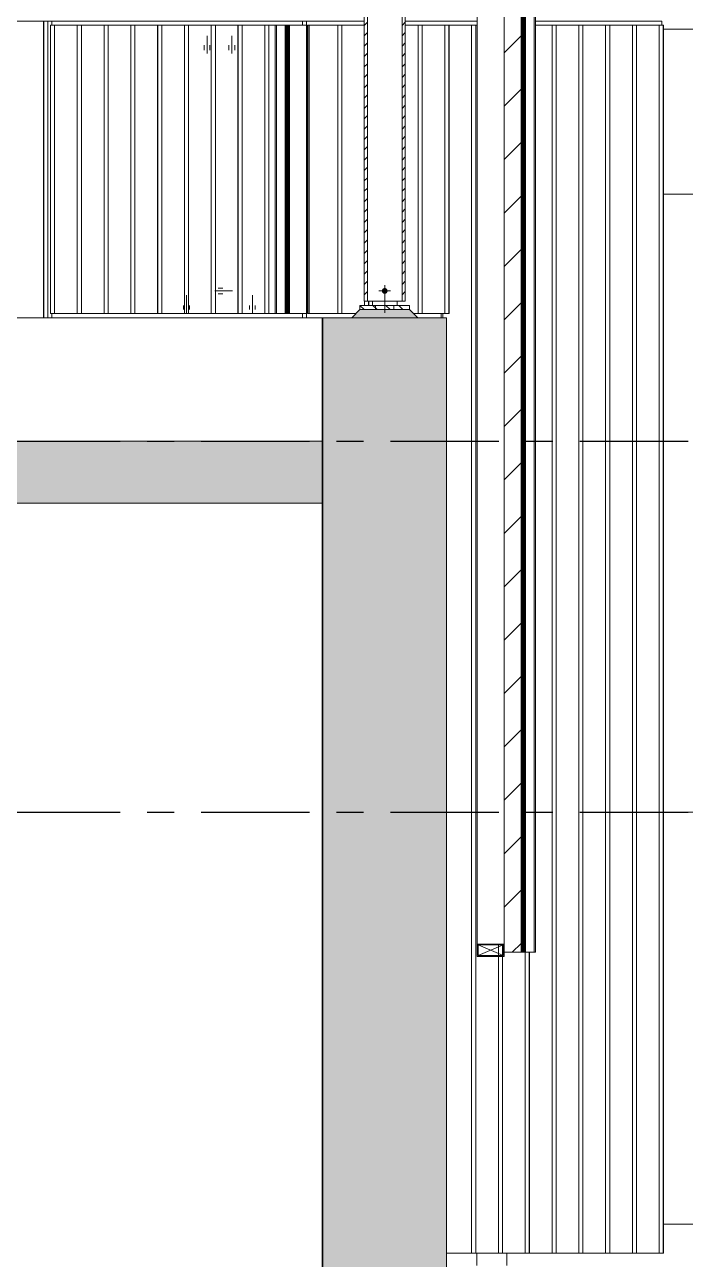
# Model space of a CAD drawing. Header units: millimetres. Extents: x -220592 to 404889, y -217665 to 38245.
# Drawn here: x -40784 to -39181, y -81509 to -78513 of the extents above; entities that cross this region are included whole.
import ezdxf

# ---------------------------------------------------------------- set-up
doc = ezdxf.new("R2010")
doc.units = ezdxf.units.MM
for name, pattern in [('CENTER', [50.8, 31.75, -6.35, 6.35, -6.35]), ('TA_GL_000.70000', [1.925, 0.7, -0.175, 0.175, -0.175, 0.7]), ('XKITLINE00', [0]), ('XKITLINE02', [4, 2, -2])]:
    doc.linetypes.add(name, pattern=pattern)
doc.layers.add('000 - 0_SYM_DWG_GRIDLINE_MAIN_COLOR_251', color=7, linetype='Continuous')
doc.layers.add('000 - GRID', color=7, linetype='CENTER')
doc.layers.add('Bolt', color=7, linetype='Continuous', lineweight=0)
doc.layers.add('Part', color=7, linetype='Continuous', lineweight=0)
doc.styles.add('TA', font='', dxfattribs={"height": 4.5})
doc.styles.get('TA').set_extended_font_data('Cordia New')

# ---------------------------------------------------------------- blocks, each defined once
blk = doc.blocks.new('*U28501')
at = {"layer": '000 - 0_SYM_DWG_GRIDLINE_MAIN_COLOR_251', "color": 7, "linetype": 'ByBlock', "ltscale": 5}
blk.add_line((4, 0), (-210.853, 0), dxfattribs=at)
at = {"color": 7, "style": 'TA', "flags": 1}
blk.add_attdef('LOCATION', (6, -6), '', height=4.5, rotation=270, dxfattribs=at)
blk = doc.blocks.new('*A3630')
at = {"layer": 'Part'}
blk.add_hatch(color=7, dxfattribs=at).paths.add_polyline_path([(829.751, -0.575), (829.751, -68.14), (826.751, -68.14), (826.751, -0.575)], flags=17)
blk = doc.blocks.new('*A3631')
at = {"layer": 'Part'}
blk.add_hatch(color=7, dxfattribs=at).paths.add_polyline_path([(797.401, -5.075), (797.401, -3.575), (826.737, -3.575), (826.737, -5.075)], flags=17)
blk = doc.blocks.new('*A3636')
at = {"layer": 'Part'}
blk.add_hatch(color=7, dxfattribs=at).paths.add_polyline_path([(827.651, -0.375), (828.851, -0.375), (829.051, -0.575), (827.451, -0.575)], flags=17)
blk = doc.blocks.new('*A3748')
at = {"layer": 'Part', "color": 7, "linetype": 'XKITLINE00', "lineweight": 0}
for p, q in [((831.558116, 10.151891), (831.145894, 9.73967)), ((831.558116, 8.856242), (831.145894, 8.44402)), ((831.558116, 7.560592), (831.145894, 7.14837)), ((831.558116, 6.264942), (831.145894, 5.852721)), ((831.558116, 4.969292), (831.145894, 4.557071)), ((831.558116, 3.673643), (831.145894, 3.261421)), ((831.558116, 2.377993), (831.145894, 1.965771)), ((831.558116, 1.082343), (831.145894, 0.670122)), ((831.558116, -0.213306), (831.145894, -0.625528)), ((831.558116, -1.508956), (831.145894, -1.921178)), ((831.558116, -2.804606), (831.145894, -3.216828)), ((831.558116, -4.100256), (831.145894, -4.512477)), ((831.558116, -5.395905), (831.145894, -5.808127)), ((831.558116, -6.691555), (831.145894, -7.103777)), ((831.558116, -7.987205), (831.145894, -8.399426)), ((831.558116, -9.282854), (831.145894, -9.695076)), ((831.558116, -10.578504), (831.145894, -10.990726)), ((831.558116, -11.874154), (831.145894, -12.286376)), ((831.558116, -13.169804), (831.145894, -13.582025)), ((831.558116, -14.465453), (831.145894, -14.877675)), ((831.558116, -15.761103), (831.344538, -15.974681))]:
    blk.add_line(p, q, dxfattribs=at)
blk = doc.blocks.new('*A3749')
at = {"layer": 'Part', "color": 7, "linetype": 'XKITLINE00', "lineweight": 0}
for p, q in [((827.830723, 9.863872), (827.750723, 9.783872)), ((827.830723, 9.612425), (827.750723, 9.532425)), ((828.750723, 9.863872), (828.670723, 9.783872)), ((828.750723, 9.612425), (828.670723, 9.532425)), ((827.830723, 9.360978), (827.750723, 9.280978)), ((828.750723, 9.360978), (828.670723, 9.280978)), ((827.830723, 9.109531), (827.750723, 9.029531)), ((828.750723, 9.109531), (828.670723, 9.029531)), ((827.830723, 8.858084), (827.750723, 8.778084)), ((828.750723, 8.858084), (828.670723, 8.778084)), ((827.830723, 8.606636), (827.750723, 8.526636)), ((828.750723, 8.606636), (828.670723, 8.526636)), ((827.830723, 8.355189), (827.750723, 8.275189)), ((827.830723, 8.103742), (827.750723, 8.023742)), ((828.750723, 8.355189), (828.670723, 8.275189)), ((828.750723, 8.103742), (828.670723, 8.023742)), ((827.830723, 7.852295), (827.750723, 7.772295)), ((828.750723, 7.852295), (828.670723, 7.772295)), ((827.830723, 7.600848), (827.750723, 7.520848)), ((828.750723, 7.600848), (828.670723, 7.520848)), ((827.830723, 7.349401), (827.750723, 7.269401)), ((828.750723, 7.349401), (828.670723, 7.269401)), ((827.830723, 7.097953), (827.750723, 7.017953)), ((828.750723, 7.097953), (828.670723, 7.017953)), ((827.830723, 6.846506), (827.750723, 6.766506)), ((827.830723, 6.595059), (827.750723, 6.515059)), ((828.750723, 6.846506), (828.670723, 6.766506)), ((828.750723, 6.595059), (828.670723, 6.515059)), ((827.830723, 6.343612), (827.750723, 6.263612)), ((828.750723, 6.343612), (828.670723, 6.263612)), ((827.830723, 6.092165), (827.750723, 6.012165)), ((828.750723, 6.092165), (828.670723, 6.012165)), ((827.830723, 5.840717), (827.750723, 5.760717)), ((828.750723, 5.840717), (828.670723, 5.760717)), ((827.830723, 5.58927), (827.750723, 5.50927)), ((828.750723, 5.58927), (828.670723, 5.50927)), ((827.830723, 5.337823), (827.750723, 5.257823)), ((828.750723, 5.337823), (828.670723, 5.257823)), ((827.830723, 5.086376), (827.750723, 5.006376)), ((827.830723, 4.834929), (827.750723, 4.754929)), ((828.750723, 5.086376), (828.670723, 5.006376)), ((828.750723, 4.834929), (828.670723, 4.754929)), ((827.830723, 4.583482), (827.750723, 4.503482)), ((828.750723, 4.583482), (828.670723, 4.503482)), ((827.830723, 4.332034), (827.750723, 4.252034)), ((828.750723, 4.332034), (828.670723, 4.252034)), ((827.830723, 4.080587), (827.750723, 4.000587)), ((828.750723, 4.080587), (828.670723, 4.000587)), ((827.830723, 3.82914), (827.750723, 3.74914)), ((828.750723, 3.82914), (828.670723, 3.74914)), ((827.830723, 3.577693), (827.750723, 3.497693)), ((827.830723, 3.326246), (827.750723, 3.246246)), ((828.750723, 3.577693), (828.670723, 3.497693)), ((828.750723, 3.326246), (828.670723, 3.246246)), ((827.830723, 3.074799), (827.750723, 2.994799)), ((828.750723, 3.074799), (828.670723, 2.994799)), ((827.830723, 2.823351), (827.750723, 2.743351)), ((828.750723, 2.823351), (828.670723, 2.743351)), ((827.830723, 2.571904), (827.750723, 2.491904)), ((828.750723, 2.571904), (828.670723, 2.491904)), ((827.830723, 2.320457), (827.750723, 2.240457)), ((828.750723, 2.320457), (828.670723, 2.240457)), ((827.830723, 2.06901), (827.750723, 1.98901)), ((827.830723, 1.817563), (827.750723, 1.737563)), ((828.750723, 2.06901), (828.670723, 1.98901)), ((828.750723, 1.817563), (828.670723, 1.737563)), ((827.830723, 1.566116), (827.750723, 1.486116)), ((828.750723, 1.566116), (828.670723, 1.486116)), ((827.830723, 1.314668), (827.750723, 1.234668)), ((828.750723, 1.314668), (828.670723, 1.234668)), ((827.830723, 1.063221), (827.750723, 0.983221)), ((828.750723, 1.063221), (828.670723, 0.983221)), ((827.830723, 0.811774), (827.750723, 0.731774)), ((828.750723, 0.811774), (828.670723, 0.731774)), ((827.830723, 0.560327), (827.750723, 0.480327)), ((827.830723, 0.30888), (827.750723, 0.22888)), ((828.750723, 0.560327), (828.670723, 0.480327)), ((828.750723, 0.30888), (828.670723, 0.22888)), ((827.830723, 0.057433), (827.750723, -0.022567)), ((828.750723, 0.057433), (828.670723, -0.022567))]:
    blk.add_line(p, q, dxfattribs=at)
blk = doc.blocks.new('*A3753')
at = {"layer": 'Part', "color": 7, "linetype": 'XKITLINE00', "lineweight": 0}
for p, q in [((830.516205, -15.794794), (830.496091, -15.774681)), ((830.796091, -16.074681), (830.776091, -16.054681))]:
    blk.add_line(p, q, dxfattribs=at)
blk = doc.blocks.new('*A3754')
at = {"layer": 'Part', "color": 7, "linetype": 'XKITLINE00', "lineweight": 0}
for p, q in [((827.750723, -0.374681), (827.650723, -0.274681)), ((828.065032, -0.374681), (827.965032, -0.274681)), ((828.379341, -0.374681), (828.279341, -0.274681)), ((828.69365, -0.374681), (828.59365, -0.274681))]:
    blk.add_line(p, q, dxfattribs=at)
blk = doc.blocks.new('*A6536')
at = {"layer": 'Part', "color": 7, "linetype": 'XKITLINE00', "lineweight": 0}
for p, q in [((820.075755, -0.574681), (820.175732, -0.574681)), ((826.255518, -0.574681), (826.355484, -0.574681)), ((826.736689, -3.574681), (826.736689, -0.574681)), ((826.750803, -68.140417), (826.750803, -0.574681)), ((826.750803, -0.574681), (829.750803, -0.574681)), ((829.750803, -68.140417), (829.750803, -0.574681)), ((826.736689, -54.574681), (826.736689, -5.074681))]:
    blk.add_line(p, q, dxfattribs=at)
blk = doc.blocks.new('*A6539')
at = {"layer": 'Part', "color": 7, "linetype": 'XKITLINE00', "lineweight": 0}
for p, q in [((826.736689, -3.574681), (797.400802, -3.574681)), ((797.400802, -3.574681), (797.400802, -5.074681)), ((826.736689, -5.074681), (826.736689, -3.574681)), ((797.400802, -5.074681), (826.736689, -5.074681))]:
    blk.add_line(p, q, dxfattribs=at)
blk = doc.blocks.new('*A6544')
at = {"layer": 'Part', "color": 7, "linetype": 'XKITLINE00', "lineweight": 0}
for p, q in [((804.075618, 6.625319), (804.075755, 6.625319)), ((819.075618, 6.625319), (819.075755, 6.625319)), ((826.255518, 6.625319), (826.355484, 6.625319)), ((804.075513, 5.975319), (804.075755, 5.975319)), ((819.075513, 5.975319), (819.075755, 5.975319))]:
    blk.add_line(p, q, dxfattribs=at)
blk = doc.blocks.new('*A6546')
at = {"layer": 'Part', "color": 7, "linetype": 'XKITLINE00', "lineweight": 0}
for p, q in [((824.690406, 6.525319), (825.342874, 6.525319)), ((824.690406, 6.525319), (824.690406, -0.474681)), ((824.692874, -0.474681), (824.692874, 6.525319)), ((824.792026, -0.474681), (824.792026, 6.525319)), ((824.690406, -0.474681), (825.340406, -0.474681))]:
    blk.add_line(p, q, dxfattribs=at)
blk = doc.blocks.new('*A6547')
at = {"layer": 'Part', "color": 7, "linetype": 'XKITLINE00', "lineweight": 0}
for p, q in [((820.175732, -0.574681), (820.175732, -0.474681)), ((826.255518, -0.574681), (820.175732, -0.574681)), ((826.255518, -0.474681), (826.255518, -0.574681))]:
    blk.add_line(p, q, dxfattribs=at)
blk = doc.blocks.new('*A6548')
at = {"layer": 'Part', "color": 7, "linetype": 'XKITLINE00', "lineweight": 0}
for p, q in [((826.255518, 6.625319), (820.175732, 6.625319)), ((820.175732, 6.625319), (820.175732, 6.525319)), ((826.255518, 6.525319), (826.255518, 6.625319))]:
    blk.add_line(p, q, dxfattribs=at)
blk = doc.blocks.new('*A6550')
at = {"layer": 'Part', "color": 7, "linetype": 'XKITLINE00', "lineweight": 0}
for p, q in [((831.564975, 11.035319), (831.569462, 11.035319)), ((831.568111, 11.035319), (831.564975, 11.035319)), ((831.567239, 11.035319), (831.566865, 11.035319)), ((831.566865, 11.035319), (831.568351, 11.035319)), ((831.569462, 11.035319), (831.567239, 11.035319)), ((831.568351, 11.035319), (831.568111, 11.035319)), ((831.910816, 11.035319), (831.910262, 11.035319)), ((831.910262, 11.035319), (831.910816, 11.035319)), ((831.910816, -15.974681), (831.910816, 11.035319)), ((831.910816, -15.974681), (831.910262, -15.974681)), ((831.910262, -15.974681), (831.910816, -15.974681))]:
    blk.add_line(p, q, dxfattribs=at)
blk = doc.blocks.new('*A6551')
at = {"layer": 'Part', "color": 7, "linetype": 'XKITLINE00', "lineweight": 0}
for p, q in [((831.558116, 11.035319), (831.905582, 11.035319)), ((831.5599, 11.035319), (831.5599, -15.974681)), ((831.564975, 11.035319), (831.569462, 11.035319)), ((831.564975, -15.974681), (831.564975, 11.035319)), ((831.566865, -15.974681), (831.566865, 11.035319)), ((831.567239, -15.974681), (831.567239, 11.035319)), ((831.569462, -15.974681), (831.569462, 11.035319)), ((831.57346, -15.974681), (831.57346, 11.035319)), ((831.5791, -15.974681), (831.5791, 11.035319)), ((831.586196, -15.974681), (831.586196, 11.035319)), ((831.594513, -15.974681), (831.594513, 11.035319)), ((831.603775, -15.974681), (831.603775, 11.035319)), ((831.613677, -15.974681), (831.613677, 11.035319)), ((831.623889, -15.974681), (831.623889, 11.035319)), ((831.630689, -15.974681), (831.630689, 11.035319)), ((831.636417, -15.974681), (831.636417, 11.035319)), ((831.641918, -15.974681), (831.641918, 11.035319)), ((831.646988, -15.974681), (831.646988, 11.035319)), ((831.651441, -15.974681), (831.651441, 11.035319)), ((831.655112, -15.974681), (831.655112, 11.035319)), ((831.657866, -15.974681), (831.657866, 11.035319)), ((831.659601, -15.974681), (831.659601, 11.035319)), ((831.660098, -15.974681), (831.660098, 11.035319)), ((831.664765, -15.974681), (831.664765, 11.035319)), ((831.876933, -15.974681), (831.876933, 11.035319)), ((831.905582, -15.974681), (831.905582, 11.035319)), ((831.905582, 11.035319), (831.910262, 11.035319)), ((831.910816, 11.035319), (831.910262, 11.035319)), ((831.910262, 11.035319), (831.910262, -15.974681)), ((831.910262, 11.035319), (831.910816, 11.035319)), ((831.910816, -15.974681), (831.910816, 11.035319)), ((831.905582, -15.974681), (831.558116, -15.974681)), ((831.910262, -15.974681), (831.905582, -15.974681)), ((831.910816, -15.974681), (831.910262, -15.974681)), ((831.910262, -15.974681), (831.910816, -15.974681))]:
    blk.add_line(p, q, dxfattribs=at)
blk = doc.blocks.new('*A6552')
at = {"layer": 'Part', "color": 7, "linetype": 'XKITLINE00', "lineweight": 0}
for p, q in [((831.145901, 11.035319), (831.145894, 11.035319)), ((831.145894, 11.035319), (831.558116, 11.035319)), ((831.145894, -15.974681), (831.145894, 11.035319)), ((831.558116, 11.035319), (831.558116, -15.974681)), ((831.558116, -15.974681), (831.145894, -15.974681))]:
    blk.add_line(p, q, dxfattribs=at)
blk = doc.blocks.new('*A6553')
at = {"layer": 'Part', "color": 7, "linetype": 'XKITLINE00', "lineweight": 0}
blk.add_line((830.496091, -15.774681), (830.496091, 10.835319), dxfattribs=at)
blk = doc.blocks.new('*A6554')
at = {"layer": 'Part', "color": 7, "linetype": 'XKITLINE00', "lineweight": 0}
for p, q in [((827.750723, 10.035319), (828.670723, 10.035319)), ((827.750723, -0.174681), (827.750723, 10.035319)), ((827.830723, -0.174681), (827.830723, 10.035319)), ((828.670723, 10.035319), (828.750723, 10.035319)), ((828.670723, -0.174681), (828.670723, 10.035319)), ((828.750723, -0.174681), (828.750723, 10.035319)), ((827.750723, -0.174681), (828.670723, -0.174681)), ((828.670723, -0.174681), (828.750723, -0.174681))]:
    blk.add_line(p, q, dxfattribs=at)
blk = doc.blocks.new('*A6723')
at = {"layer": 'Part', "color": 7, "linetype": 'XKITLINE00', "lineweight": 0}
for p, q in [((824.040406, 6.525319), (824.692874, 6.525319)), ((824.040406, 6.525319), (824.040406, -0.474681)), ((824.042874, -0.474681), (824.042874, 6.525319)), ((824.142026, -0.474681), (824.142026, 6.525319)), ((824.040406, -0.474681), (824.690406, -0.474681))]:
    blk.add_line(p, q, dxfattribs=at)
blk = doc.blocks.new('*A6724')
at = {"layer": 'Part', "color": 7, "linetype": 'XKITLINE00', "lineweight": 0}
for p, q in [((823.390406, 6.525319), (824.042874, 6.525319)), ((823.390406, 6.525319), (823.390406, -0.474681)), ((823.392874, -0.474681), (823.392874, 6.525319)), ((823.492026, -0.474681), (823.492026, 6.525319)), ((823.390406, -0.474681), (824.040406, -0.474681))]:
    blk.add_line(p, q, dxfattribs=at)
blk = doc.blocks.new('*A6725')
at = {"layer": 'Part', "color": 7, "linetype": 'XKITLINE00', "lineweight": 0}
for p, q in [((822.740406, 6.525319), (823.392874, 6.525319)), ((822.740406, 6.525319), (822.740406, -0.474681)), ((822.742874, -0.474681), (822.742874, 6.525319)), ((822.842026, -0.474681), (822.842026, 6.525319)), ((822.740406, -0.474681), (823.390406, -0.474681))]:
    blk.add_line(p, q, dxfattribs=at)
blk = doc.blocks.new('*A6726')
at = {"layer": 'Part', "color": 7, "linetype": 'XKITLINE00', "lineweight": 0}
for p, q in [((822.090406, 6.525319), (822.742874, 6.525319)), ((822.090406, 6.525319), (822.090406, -0.474681)), ((822.092874, -0.474681), (822.092874, 6.525319)), ((822.192026, -0.474681), (822.192026, 6.525319)), ((822.090406, -0.474681), (822.740406, -0.474681))]:
    blk.add_line(p, q, dxfattribs=at)
blk = doc.blocks.new('*A6727')
at = {"layer": 'Part', "color": 7, "linetype": 'XKITLINE00', "lineweight": 0}
for p, q in [((821.440406, 6.525319), (822.092874, 6.525319)), ((821.440406, 6.525319), (821.440406, -0.474681)), ((821.442874, -0.474681), (821.442874, 6.525319)), ((821.542026, -0.474681), (821.542026, 6.525319)), ((821.440406, -0.474681), (822.090406, -0.474681))]:
    blk.add_line(p, q, dxfattribs=at)
blk = doc.blocks.new('*A6728')
at = {"layer": 'Part', "color": 7, "linetype": 'XKITLINE00', "lineweight": 0}
for p, q in [((820.790406, 6.525319), (821.442874, 6.525319)), ((820.790406, 6.525319), (820.790406, -0.474681)), ((820.792874, -0.474681), (820.792874, 6.525319)), ((820.892026, -0.474681), (820.892026, 6.525319)), ((820.790406, -0.474681), (821.440406, -0.474681))]:
    blk.add_line(p, q, dxfattribs=at)
blk = doc.blocks.new('*A6729')
at = {"layer": 'Part', "color": 7, "linetype": 'XKITLINE00', "lineweight": 0}
for p, q in [((820.140406, 6.525319), (820.792874, 6.525319)), ((820.140406, 6.525319), (820.140406, -0.474681)), ((820.142874, -0.474681), (820.142874, 6.525319)), ((820.242026, -0.474681), (820.242026, 6.525319)), ((820.140406, -0.474681), (820.790406, -0.474681))]:
    blk.add_line(p, q, dxfattribs=at)
blk = doc.blocks.new('*A6730')
at = {"layer": 'Part', "color": 7, "linetype": 'XKITLINE00', "lineweight": 0}
for p, q in [((818.975618, 6.625319), (819.174993, 6.625319)), ((819.075513, -0.574681), (819.075513, 6.625319)), ((819.075618, 6.625319), (819.075755, 6.625319)), ((819.075755, 6.625319), (819.075755, -0.574681)), ((819.165755, -0.574681), (819.165755, 6.625319)), ((819.171311, -0.574681), (819.171311, 6.625319)), ((819.174993, -0.574681), (819.174993, 6.625319)), ((819.17574, 6.625319), (819.175098, 6.625319)), ((819.175098, 6.625319), (819.17574, 6.625319)), ((819.175098, 6.625319), (820.075755, 6.625319)), ((819.17574, -0.574681), (819.17574, 6.625319)), ((819.975754, -0.574681), (819.975754, 6.625319)), ((819.97744, -0.574681), (819.97744, 6.625319)), ((819.981929, -0.574681), (819.981929, 6.625319)), ((820.075755, 6.625319), (820.075755, -0.574681)), ((820.07586, 6.625319), (820.175732, 6.625319)), ((819.075755, -0.574681), (819.075557, -0.574681)), ((819.075755, -0.574681), (820.075755, -0.574681))]:
    blk.add_line(p, q, dxfattribs=at)
blk = doc.blocks.new('*A6731')
at = {"layer": 'Bolt', "color": 7, "linetype": 'XKITLINE02', "lineweight": 0}
for p, q in [((824.131488, 0.075319), (824.560688, 0.075319)), ((824.210688, 0.145319), (824.270688, 0.145319)), ((824.210688, 0.005319), (824.270688, 0.005319)), ((824.270688, 0.145319), (824.320688, 0.145319)), ((824.270688, 0.005319), (824.320688, 0.005319))]:
    blk.add_line(p, q, dxfattribs=at)
blk = doc.blocks.new('*A6732')
at = {"layer": 'Bolt', "color": 7, "linetype": 'XKITLINE02', "lineweight": 0}
for p, q in [((823.370688, -0.374681), (823.370688, -0.274681)), ((823.440688, -0.453881), (823.440688, -0.024681)), ((823.510688, -0.374681), (823.510688, -0.274681)), ((824.970688, -0.374681), (824.970688, -0.274681)), ((825.040688, -0.453881), (825.040688, -0.024681)), ((825.110688, -0.374681), (825.110688, -0.274681))]:
    blk.add_line(p, q, dxfattribs=at)
blk = doc.blocks.new('*A6733')
at = {"layer": 'Bolt', "color": 7, "linetype": 'XKITLINE02', "lineweight": 0}
for p, q in [((823.870688, 5.975319), (823.870688, 6.035319)), ((823.940688, 5.836119), (823.940688, 6.265319)), ((824.010688, 5.975319), (824.010688, 6.035319)), ((824.470688, 5.975319), (824.470688, 6.035319)), ((824.540688, 5.836119), (824.540688, 6.265319)), ((824.610688, 5.975319), (824.610688, 6.035319)), ((823.870688, 5.915319), (823.870688, 5.975319)), ((824.010688, 5.915319), (824.010688, 5.975319)), ((824.470688, 5.915319), (824.470688, 5.975319)), ((824.610688, 5.915319), (824.610688, 5.975319))]:
    blk.add_line(p, q, dxfattribs=at)
blk = doc.blocks.new('*A6834')
at = {"layer": 'Part', "color": 7, "linetype": 'XKITLINE00', "lineweight": 0}
for p, q in [((835.011969, 6.425319), (878.250788, 6.425319)), ((878.250788, 6.425319), (878.250788, 2.425319)), ((878.250788, 2.425319), (835.011969, 2.425319))]:
    blk.add_line(p, q, dxfattribs=at)
blk = doc.blocks.new('*A6835')
at = {"layer": 'Part', "color": 7, "linetype": 'XKITLINE00', "lineweight": 0}
for p, q in [((835.011969, -12.574681), (882.250788, -12.574681)), ((882.250788, -22.574681), (835.011969, -22.574681))]:
    blk.add_line(p, q, dxfattribs=at)
blk = doc.blocks.new('*A6837')
at = {"layer": 'Part', "color": 7, "linetype": 'XKITLINE00', "lineweight": 0}
for p, q in [((830.487513, -23.574681), (830.487513, -23.274681)), ((831.217513, -23.574681), (831.217513, -23.274681))]:
    blk.add_line(p, q, dxfattribs=at)
blk = doc.blocks.new('*A6838')
at = {"layer": 'Part', "color": 7, "linetype": 'XKITLINE00', "lineweight": 0}
for p, q in [((825.590759, 6.525319), (825.591313, 6.525319)), ((825.590759, 6.525319), (825.591313, 6.525319)), ((825.590759, 6.525319), (825.590759, -0.474681)), ((825.932113, 6.525319), (825.9366, 6.525319)), ((825.932113, 6.525319), (825.934336, 6.525319)), ((825.934711, 6.525319), (825.933225, 6.525319)), ((825.933225, 6.525319), (825.933464, 6.525319)), ((825.933464, 6.525319), (825.9366, 6.525319)), ((825.934336, 6.525319), (825.934711, 6.525319)), ((825.590759, -0.474681), (825.591313, -0.474681)), ((825.591313, -0.474681), (825.590759, -0.474681))]:
    blk.add_line(p, q, dxfattribs=at)
blk = doc.blocks.new('*A6839')
at = {"layer": 'Part', "color": 7, "linetype": 'XKITLINE00', "lineweight": 0}
for p, q in [((834.359501, 6.525319), (835.011969, 6.525319)), ((834.91035, -23.274681), (834.91035, 6.525319)), ((835.009501, -23.274681), (835.009501, 6.525319)), ((835.011969, 6.525319), (835.011969, -23.274681)), ((834.361969, -23.274681), (835.011969, -23.274681))]:
    blk.add_line(p, q, dxfattribs=at)
blk = doc.blocks.new('*A6840')
at = {"layer": 'Part', "color": 7, "linetype": 'XKITLINE00', "lineweight": 0}
for p, q in [((833.709501, 6.525319), (834.361969, 6.525319)), ((834.26035, -23.274681), (834.26035, 6.525319)), ((834.359501, -23.274681), (834.359501, 6.525319)), ((834.361969, 6.525319), (834.361969, -23.274681)), ((833.711969, -23.274681), (834.361969, -23.274681))]:
    blk.add_line(p, q, dxfattribs=at)
blk = doc.blocks.new('*A6841')
at = {"layer": 'Part', "color": 7, "linetype": 'XKITLINE00', "lineweight": 0}
for p, q in [((833.059501, 6.525319), (833.711969, 6.525319)), ((833.61035, -23.274681), (833.61035, 6.525319)), ((833.709501, -23.274681), (833.709501, 6.525319)), ((833.711969, 6.525319), (833.711969, -23.274681)), ((833.061969, -23.274681), (833.711969, -23.274681))]:
    blk.add_line(p, q, dxfattribs=at)
blk = doc.blocks.new('*A6842')
at = {"layer": 'Part', "color": 7, "linetype": 'XKITLINE00', "lineweight": 0}
for p, q in [((832.409501, 6.525319), (833.061969, 6.525319)), ((832.96035, -23.274681), (832.96035, 6.525319)), ((833.059501, -23.274681), (833.059501, 6.525319)), ((833.061969, 6.525319), (833.061969, -23.274681)), ((832.411969, -23.274681), (833.061969, -23.274681))]:
    blk.add_line(p, q, dxfattribs=at)
blk = doc.blocks.new('*A6843')
at = {"layer": 'Part', "color": 7, "linetype": 'XKITLINE00', "lineweight": 0}
for p, q in [((831.910262, 6.525319), (832.411969, 6.525319)), ((832.31035, -23.274681), (832.31035, 6.525319)), ((832.409501, -23.274681), (832.409501, 6.525319)), ((832.411969, 6.525319), (832.411969, -23.274681)), ((831.761969, -23.274681), (832.411969, -23.274681))]:
    blk.add_line(p, q, dxfattribs=at)
blk = doc.blocks.new('*A6844')
at = {"layer": 'Part', "color": 7, "linetype": 'XKITLINE00', "lineweight": 0}
for p, q in [((831.66035, -23.274681), (831.66035, -15.974681)), ((831.759501, -23.274681), (831.759501, -15.974681)), ((831.761969, -15.974681), (831.761969, -23.274681)), ((831.111969, -23.274681), (831.761969, -23.274681))]:
    blk.add_line(p, q, dxfattribs=at)
blk = doc.blocks.new('*A6845')
at = {"layer": 'Part', "color": 7, "linetype": 'XKITLINE00', "lineweight": 0}
for p, q in [((830.459501, 6.525319), (830.496091, 6.525319)), ((831.01035, -16.054681), (831.01035, -15.794681)), ((831.109501, -16.054681), (831.109501, -15.794681)), ((831.111969, -15.794681), (831.111969, -16.054681)), ((831.01035, -23.274681), (831.01035, -16.074681)), ((831.109501, -23.274681), (831.109501, -16.074681)), ((831.111969, -23.274681), (831.111969, -16.074681)), ((830.461969, -23.274681), (831.111969, -23.274681))]:
    blk.add_line(p, q, dxfattribs=at)
blk = doc.blocks.new('*A6846')
at = {"layer": 'Part', "color": 7, "linetype": 'XKITLINE00', "lineweight": 0}
for p, q in [((829.811969, 6.525319), (830.461969, 6.525319)), ((830.36035, -23.274681), (830.36035, 6.525319)), ((830.459501, -23.274681), (830.459501, 6.525319)), ((830.461969, -23.274681), (830.461969, 6.525319)), ((829.624147, -0.574681), (829.624147, -0.474681)), ((829.657635, -0.574681), (829.657635, -0.474681)), ((829.664104, -0.574681), (829.664104, -0.474681)), ((829.750803, -23.274681), (830.461969, -23.274681))]:
    blk.add_line(p, q, dxfattribs=at)
blk = doc.blocks.new('*A6847')
at = {"layer": 'Part', "color": 7, "linetype": 'XKITLINE00', "lineweight": 0}
for p, q in [((830.496091, -16.074681), (830.496091, -15.774681)), ((831.146091, -15.774681), (830.496091, -15.774681)), ((830.516091, -16.054681), (831.126091, -15.794681)), ((830.516091, -15.794681), (831.126091, -16.054681)), ((830.516091, -16.054681), (830.516091, -15.794681)), ((830.516091, -15.794681), (831.126091, -15.794681)), ((831.126091, -15.794681), (831.126091, -16.054681)), ((831.146091, -16.074681), (831.146091, -15.774681)), ((830.496091, -16.074681), (831.146091, -16.074681)), ((831.126091, -16.054681), (830.516091, -16.054681))]:
    blk.add_line(p, q, dxfattribs=at)
blk = doc.blocks.new('*A6848')
at = {"layer": 'Part', "color": 7, "linetype": 'XKITLINE00', "lineweight": 0}
for p, q in [((826.355658, -0.274681), (826.355658, -0.574681)), ((826.355658, -0.274681), (826.374147, -0.274681)), ((826.355658, -0.574681), (826.750803, -0.574681))]:
    blk.add_line(p, q, dxfattribs=at)
blk = doc.blocks.new('*A6849')
at = {"layer": 'Part', "color": 7, "linetype": 'XKITLINE00', "lineweight": 0}
for p, q in [((826.374147, 6.525319), (826.407635, 6.525319)), ((826.374147, -0.474681), (826.374147, 6.525319)), ((826.407635, 6.525319), (826.414104, 6.525319)), ((826.407635, 6.525319), (826.407635, -0.474681)), ((826.414104, 6.525319), (827.211969, 6.525319)), ((826.414104, 6.525319), (826.414104, -0.474681)), ((827.11035, -0.474681), (827.11035, 6.525319)), ((827.209501, -0.474681), (827.209501, 6.525319)), ((827.211969, -0.474681), (827.211969, 6.525319)), ((826.407635, -0.474681), (826.374147, -0.474681)), ((826.414104, -0.474681), (826.407635, -0.474681)), ((826.414104, -0.474681), (827.211969, -0.474681))]:
    blk.add_line(p, q, dxfattribs=at)
blk = doc.blocks.new('*A6850')
at = {"layer": 'Part', "color": 7, "linetype": 'XKITLINE00', "lineweight": 0}
for p, q in [((827.209501, 6.525319), (827.750723, 6.525319)), ((827.76035, -0.274681), (827.76035, -0.174681)), ((827.859501, -0.274681), (827.859501, -0.174681)), ((827.861969, -0.274681), (827.861969, -0.174681)), ((827.211969, -0.474681), (827.550723, -0.474681))]:
    blk.add_line(p, q, dxfattribs=at)
blk = doc.blocks.new('*A6851')
at = {"layer": 'Part', "color": 7, "linetype": 'XKITLINE00', "lineweight": 0}
for p, q in [((828.750723, 6.525319), (829.161969, 6.525319)), ((829.06035, -0.474681), (829.06035, 6.525319)), ((829.159501, -0.474681), (829.159501, 6.525319)), ((829.161969, 6.525319), (829.161969, -0.474681)), ((828.950723, -0.474681), (829.161969, -0.474681))]:
    blk.add_line(p, q, dxfattribs=at)
blk = doc.blocks.new('*A6852')
at = {"layer": 'Part', "color": 7, "linetype": 'XKITLINE00', "lineweight": 0}
for p, q in [((829.159501, 6.525319), (829.811969, 6.525319)), ((829.71035, -0.474681), (829.71035, 6.525319)), ((829.809501, -0.474681), (829.809501, 6.525319)), ((829.811969, 6.525319), (829.811969, -0.474681)), ((829.161969, -0.474681), (829.811969, -0.474681))]:
    blk.add_line(p, q, dxfattribs=at)
blk = doc.blocks.new('*A6853')
at = {"layer": 'Part', "color": 7, "linetype": 'XKITLINE00', "lineweight": 0}
for p, q in [((828.850723, -0.274681), (827.650723, -0.274681)), ((827.650723, -0.274681), (827.650723, -0.374681)), ((828.850723, -0.374681), (828.850723, -0.274681)), ((827.650723, -0.374681), (828.850723, -0.374681))]:
    blk.add_line(p, q, dxfattribs=at)
blk = doc.blocks.new('*A6854')
at = {"layer": 'Part', "color": 7, "linetype": 'XKITLINE00', "lineweight": 0}
for p, q in [((827.650723, -0.374681), (827.450723, -0.574681)), ((827.450723, -0.574681), (829.050723, -0.574681)), ((827.650723, -0.374681), (828.850723, -0.374681)), ((828.850723, -0.374681), (829.050723, -0.574681))]:
    blk.add_line(p, q, dxfattribs=at)
blk = doc.blocks.new('*A6855')
at = {"layer": 'Part', "color": 7, "linetype": 'XKITLINE00', "lineweight": 0}
for p, q in [((827.950723, -0.274681), (827.950723, -0.174681)), ((828.550723, -0.274681), (828.550723, -0.174681))]:
    blk.add_line(p, q, dxfattribs=at)
blk = doc.blocks.new('*A6856')
at = {"layer": 'Bolt'}
blk.add_hatch(color=7, dxfattribs=at).paths.add_polyline_path([(828.181, 0.082), (828.182, 0.089), (828.184, 0.096), (828.186, 0.102), (828.189, 0.108), (828.193, 0.114), (828.197, 0.12), (828.201, 0.125), (828.206, 0.129), (828.212, 0.134), (828.218, 0.137), (828.224, 0.14), (828.23, 0.142), (828.237, 0.144), (828.244, 0.145), (828.251, 0.145), (828.258, 0.145), (828.264, 0.144), (828.271, 0.142), (828.278, 0.14), (828.284, 0.137), (828.29, 0.134), (828.295, 0.129), (828.3, 0.125), (828.305, 0.12), (828.309, 0.114), (828.312, 0.108), (828.315, 0.102), (828.318, 0.096), (828.319, 0.089), (828.32, 0.082), (828.321, 0.075), (828.32, 0.068), (828.319, 0.062), (828.318, 0.055), (828.315, 0.049), (828.312, 0.042), (828.309, 0.036), (828.305, 0.031), (828.3, 0.026), (828.295, 0.021), (828.29, 0.017), (828.284, 0.014), (828.278, 0.011), (828.271, 0.008), (828.264, 0.007), (828.258, 0.006), (828.251, 0.005), (828.244, 0.006), (828.237, 0.007), (828.23, 0.008), (828.224, 0.011), (828.218, 0.014), (828.212, 0.017), (828.206, 0.021), (828.201, 0.026), (828.197, 0.031), (828.193, 0.036), (828.189, 0.042), (828.186, 0.049), (828.184, 0.055), (828.182, 0.062), (828.181, 0.068), (828.181, 0.075)], flags=17)
at = {"layer": 'Bolt', "color": 7, "linetype": 'XKITLINE00', "lineweight": 0}
for p, q in [((828.391, 0.075), (828.111, 0.075)), ((828.251, -0.065), (828.251, 0.215))]:
    blk.add_line(p, q, dxfattribs=at)
blk = doc.blocks.new('*A6857')
at = {"layer": 'Bolt', "color": 7, "linetype": 'XKITLINE02', "lineweight": 0}
for p, q in [((828.030723, -0.374681), (828.030723, -0.274681)), ((828.250723, -0.453881), (828.250723, -0.024681)), ((828.470723, -0.374681), (828.470723, -0.274681))]:
    blk.add_line(p, q, dxfattribs=at)
blk = doc.blocks.new('*A6858')
at = {"layer": 'Part', "color": 7, "linetype": 'XKITLINE00', "lineweight": 0}
for p, q in [((826.355658, 6.625319), (826.355658, 6.325319)), ((826.355658, 6.625319), (827.750723, 6.625319)), ((828.750723, 6.625319), (830.496091, 6.625319)), ((831.910262, 6.625319), (834.976644, 6.625319)), ((834.976644, 6.625319), (834.976644, 6.525319)), ((826.355658, 6.325319), (826.374147, 6.325319))]:
    blk.add_line(p, q, dxfattribs=at)
blk = doc.blocks.new('*A6887')
at = {"layer": 'Part', "color": 7, "linetype": 'XKITLINE00', "lineweight": 0}
for p, q in [((826.736689, -12.574681), (826.750803, -12.574681)), ((826.736689, -15.074681), (826.750803, -15.074681))]:
    blk.add_line(p, q, dxfattribs=at)
blk = doc.blocks.new('*A6888')
at = {"layer": 'Part', "color": 7, "linetype": 'XKITLINE00', "lineweight": 0}
for p, q in [((825.590759, 6.525319), (825.591313, 6.525319)), ((825.590759, 6.525319), (825.591313, 6.525319)), ((825.590759, 6.525319), (825.590759, -0.474681)), ((825.932113, 6.525319), (825.9366, 6.525319)), ((825.932113, 6.525319), (825.934336, 6.525319)), ((825.934711, 6.525319), (825.933225, 6.525319)), ((825.933225, 6.525319), (825.933464, 6.525319)), ((825.933464, 6.525319), (825.9366, 6.525319)), ((825.934336, 6.525319), (825.934711, 6.525319)), ((825.590759, -0.474681), (825.591313, -0.474681)), ((825.591313, -0.474681), (825.590759, -0.474681))]:
    blk.add_line(p, q, dxfattribs=at)
blk = doc.blocks.new('*A6889')
at = {"layer": 'Part', "color": 7, "linetype": 'XKITLINE00', "lineweight": 0}
for p, q in [((825.590759, 6.525319), (825.591313, 6.525319)), ((825.590759, 6.525319), (825.591313, 6.525319)), ((825.590759, 6.525319), (825.590759, -0.474681)), ((825.932113, 6.525319), (825.9366, 6.525319)), ((825.932113, 6.525319), (825.934336, 6.525319)), ((825.934711, 6.525319), (825.933225, 6.525319)), ((825.933225, 6.525319), (825.933464, 6.525319)), ((825.933464, 6.525319), (825.9366, 6.525319)), ((825.934336, 6.525319), (825.934711, 6.525319)), ((825.590759, -0.474681), (825.591313, -0.474681)), ((825.591313, -0.474681), (825.590759, -0.474681))]:
    blk.add_line(p, q, dxfattribs=at)
blk = doc.blocks.new('*A6890')
at = {"layer": 'Part', "color": 7, "linetype": 'XKITLINE00', "lineweight": 0}
for p, q in [((825.590759, 6.525319), (825.591313, 6.525319)), ((825.590759, 6.525319), (825.591313, 6.525319)), ((825.590759, 6.525319), (825.590759, -0.474681)), ((825.932113, 6.525319), (825.9366, 6.525319)), ((825.932113, 6.525319), (825.934336, 6.525319)), ((825.934711, 6.525319), (825.933225, 6.525319)), ((825.933225, 6.525319), (825.933464, 6.525319)), ((825.933464, 6.525319), (825.9366, 6.525319)), ((825.934336, 6.525319), (825.934711, 6.525319)), ((825.590759, -0.474681), (825.591313, -0.474681)), ((825.591313, -0.474681), (825.590759, -0.474681))]:
    blk.add_line(p, q, dxfattribs=at)
blk = doc.blocks.new('*A6891')
at = {"layer": 'Part', "color": 7, "linetype": 'XKITLINE00', "lineweight": 0}
for p, q in [((825.590759, 6.525319), (825.591313, 6.525319)), ((825.590759, 6.525319), (825.591313, 6.525319)), ((825.590759, 6.525319), (825.590759, -0.474681)), ((825.932113, 6.525319), (825.9366, 6.525319)), ((825.932113, 6.525319), (825.934336, 6.525319)), ((825.934711, 6.525319), (825.933225, 6.525319)), ((825.933225, 6.525319), (825.933464, 6.525319)), ((825.933464, 6.525319), (825.9366, 6.525319)), ((825.934336, 6.525319), (825.934711, 6.525319)), ((825.590759, -0.474681), (825.591313, -0.474681)), ((825.591313, -0.474681), (825.590759, -0.474681))]:
    blk.add_line(p, q, dxfattribs=at)
blk = doc.blocks.new('*A6892')
at = {"layer": 'Part', "color": 7, "linetype": 'XKITLINE00', "lineweight": 0}
for p, q in [((825.590759, 6.525319), (825.591313, 6.525319)), ((825.590759, 6.525319), (825.591313, 6.525319)), ((825.590759, 6.525319), (825.590759, -0.474681)), ((825.932113, 6.525319), (825.9366, 6.525319)), ((825.932113, 6.525319), (825.934336, 6.525319)), ((825.934711, 6.525319), (825.933225, 6.525319)), ((825.933225, 6.525319), (825.933464, 6.525319)), ((825.933464, 6.525319), (825.9366, 6.525319)), ((825.934336, 6.525319), (825.934711, 6.525319)), ((825.590759, -0.474681), (825.591313, -0.474681)), ((825.591313, -0.474681), (825.590759, -0.474681))]:
    blk.add_line(p, q, dxfattribs=at)
blk = doc.blocks.new('*A6893')
at = {"layer": 'Part', "color": 7, "linetype": 'XKITLINE00', "lineweight": 0}
for p, q in [((825.590759, 6.525319), (825.591313, 6.525319)), ((825.590759, 6.525319), (825.591313, 6.525319)), ((825.590759, 6.525319), (825.590759, -0.474681)), ((825.932113, 6.525319), (825.9366, 6.525319)), ((825.932113, 6.525319), (825.934336, 6.525319)), ((825.934711, 6.525319), (825.933225, 6.525319)), ((825.933225, 6.525319), (825.933464, 6.525319)), ((825.933464, 6.525319), (825.9366, 6.525319)), ((825.934336, 6.525319), (825.934711, 6.525319)), ((825.590759, -0.474681), (825.591313, -0.474681)), ((825.591313, -0.474681), (825.590759, -0.474681))]:
    blk.add_line(p, q, dxfattribs=at)
blk = doc.blocks.new('*A6894')
at = {"layer": 'Part', "color": 7, "linetype": 'XKITLINE00', "lineweight": 0}
for p, q in [((825.590759, 6.525319), (825.591313, 6.525319)), ((825.590759, 6.525319), (825.591313, 6.525319)), ((825.590759, 6.525319), (825.590759, -0.474681)), ((825.932113, 6.525319), (825.9366, 6.525319)), ((825.932113, 6.525319), (825.934336, 6.525319)), ((825.934711, 6.525319), (825.933225, 6.525319)), ((825.933225, 6.525319), (825.933464, 6.525319)), ((825.933464, 6.525319), (825.9366, 6.525319)), ((825.934336, 6.525319), (825.934711, 6.525319)), ((825.590759, -0.474681), (825.591313, -0.474681)), ((825.591313, -0.474681), (825.590759, -0.474681))]:
    blk.add_line(p, q, dxfattribs=at)
blk = doc.blocks.new('*A6895')
at = {"layer": 'Part', "color": 7, "linetype": 'XKITLINE00', "lineweight": 0}
for p, q in [((825.590759, 6.525319), (825.591313, 6.525319)), ((825.590759, 6.525319), (825.591313, 6.525319)), ((825.590759, 6.525319), (825.590759, -0.474681)), ((825.932113, 6.525319), (825.9366, 6.525319)), ((825.932113, 6.525319), (825.934336, 6.525319)), ((825.934711, 6.525319), (825.933225, 6.525319)), ((825.933225, 6.525319), (825.933464, 6.525319)), ((825.933464, 6.525319), (825.9366, 6.525319)), ((825.934336, 6.525319), (825.934711, 6.525319)), ((825.590759, -0.474681), (825.591313, -0.474681)), ((825.591313, -0.474681), (825.590759, -0.474681))]:
    blk.add_line(p, q, dxfattribs=at)
blk = doc.blocks.new('*A6896')
at = {"layer": 'Part', "color": 7, "linetype": 'XKITLINE00', "lineweight": 0}
for p, q in [((825.590759, 6.525319), (825.591313, 6.525319)), ((825.590759, 6.525319), (825.591313, 6.525319)), ((825.590759, 6.525319), (825.590759, -0.474681)), ((825.932113, 6.525319), (825.9366, 6.525319)), ((825.932113, 6.525319), (825.934336, 6.525319)), ((825.934711, 6.525319), (825.933225, 6.525319)), ((825.933225, 6.525319), (825.933464, 6.525319)), ((825.933464, 6.525319), (825.9366, 6.525319)), ((825.934336, 6.525319), (825.934711, 6.525319)), ((825.590759, -0.474681), (825.591313, -0.474681)), ((825.591313, -0.474681), (825.590759, -0.474681))]:
    blk.add_line(p, q, dxfattribs=at)
blk = doc.blocks.new('*A6897')
at = {"layer": 'Part', "color": 7, "linetype": 'XKITLINE00', "lineweight": 0}
for p, q in [((825.590759, 6.525319), (825.591313, 6.525319)), ((825.590759, 6.525319), (825.591313, 6.525319)), ((825.590759, 6.525319), (825.590759, -0.474681)), ((825.932113, 6.525319), (825.9366, 6.525319)), ((825.932113, 6.525319), (825.934336, 6.525319)), ((825.934711, 6.525319), (825.933225, 6.525319)), ((825.933225, 6.525319), (825.933464, 6.525319)), ((825.933464, 6.525319), (825.9366, 6.525319)), ((825.934336, 6.525319), (825.934711, 6.525319)), ((825.590759, -0.474681), (825.591313, -0.474681)), ((825.591313, -0.474681), (825.590759, -0.474681))]:
    blk.add_line(p, q, dxfattribs=at)
blk = doc.blocks.new('*A6898')
at = {"layer": 'Part', "color": 7, "linetype": 'XKITLINE00', "lineweight": 0}
blk.add_line((826.355484, -0.574681), (826.355484, -0.474681), dxfattribs=at)
blk = doc.blocks.new('*A6899')
at = {"layer": 'Part', "color": 7, "linetype": 'XKITLINE00', "lineweight": 0}
blk.add_line((826.355484, 6.525319), (826.355484, 6.625319), dxfattribs=at)
blk = doc.blocks.new('*A6900')
at = {"layer": 'Part', "color": 7, "linetype": 'XKITLINE00', "lineweight": 0}
for p, q in [((826.374147, 6.325319), (826.355658, 6.325319)), ((826.355658, 6.325319), (826.355658, -0.274681)), ((826.355658, -0.274681), (826.374147, -0.274681))]:
    blk.add_line(p, q, dxfattribs=at)
blk = doc.blocks.new('*A6901')
at = {"layer": 'Part', "color": 7, "linetype": 'XKITLINE00', "lineweight": 0}
for p, q in [((825.590759, 6.525319), (825.591313, 6.525319)), ((825.590759, 6.525319), (825.591313, 6.525319)), ((825.590759, 6.525319), (825.590759, -0.474681)), ((825.591313, 6.525319), (825.595994, 6.525319)), ((825.591313, -0.474681), (825.591313, 6.525319)), ((825.595994, 6.525319), (826.355682, 6.525319)), ((825.595994, 6.525319), (825.595994, -0.474681)), ((825.624643, -0.474681), (825.624643, 6.525319)), ((825.836811, -0.474681), (825.836811, 6.525319)), ((825.841478, -0.474681), (825.841478, 6.525319)), ((825.841974, -0.474681), (825.841974, 6.525319)), ((825.843709, -0.474681), (825.843709, 6.525319)), ((825.846463, -0.474681), (825.846463, 6.525319)), ((825.850134, -0.474681), (825.850134, 6.525319)), ((825.854587, -0.474681), (825.854587, 6.525319)), ((825.859658, -0.474681), (825.859658, 6.525319)), ((825.865159, -0.474681), (825.865159, 6.525319)), ((825.870887, -0.474681), (825.870887, 6.525319)), ((825.877686, -0.474681), (825.877686, 6.525319)), ((825.887899, -0.474681), (825.887899, 6.525319)), ((825.8978, -0.474681), (825.8978, 6.525319)), ((825.907062, -0.474681), (825.907062, 6.525319)), ((825.915379, -0.474681), (825.915379, 6.525319)), ((825.922475, -0.474681), (825.922475, 6.525319)), ((825.928115, -0.474681), (825.928115, 6.525319)), ((825.932113, 6.525319), (825.9366, 6.525319)), ((825.932113, -0.474681), (825.932113, 6.525319)), ((825.934336, -0.474681), (825.934336, 6.525319)), ((825.934711, -0.474681), (825.934711, 6.525319)), ((825.9366, -0.474681), (825.9366, 6.525319)), ((825.941675, 6.525319), (825.941675, -0.474681)), ((825.590759, -0.474681), (825.591313, -0.474681)), ((825.590759, -0.474681), (825.591313, -0.474681)), ((825.595994, -0.474681), (825.591313, -0.474681)), ((825.595994, -0.474681), (826.355682, -0.474681))]:
    blk.add_line(p, q, dxfattribs=at)
blk = doc.blocks.new('*A6903')
at = {"layer": 'Part', "color": 7, "linetype": 'XKITLINE00', "lineweight": 0}
for p, q in [((825.340406, 6.525319), (825.591313, 6.525319)), ((825.340406, 6.525319), (825.340406, -0.474681)), ((825.342874, -0.474681), (825.342874, 6.525319)), ((825.442026, -0.474681), (825.442026, 6.525319)), ((825.340406, -0.474681), (825.591313, -0.474681)), ((825.932113, -0.474681), (825.9366, -0.474681))]:
    blk.add_line(p, q, dxfattribs=at)
blk = doc.blocks.new('*A6904')
at = {"layer": 'Part', "color": 7, "linetype": 'XKITLINE00', "lineweight": 0}
for p, q in [((825.590759, 6.525319), (825.591313, 6.525319)), ((825.590759, 6.525319), (825.591313, 6.525319)), ((825.590759, 6.525319), (825.590759, -0.474681)), ((825.932113, 6.525319), (825.9366, 6.525319)), ((825.932113, 6.525319), (825.934336, 6.525319)), ((825.934711, 6.525319), (825.933225, 6.525319)), ((825.933225, 6.525319), (825.933464, 6.525319)), ((825.933464, 6.525319), (825.9366, 6.525319)), ((825.934336, 6.525319), (825.934711, 6.525319)), ((825.590759, -0.474681), (825.591313, -0.474681)), ((825.591313, -0.474681), (825.590759, -0.474681))]:
    blk.add_line(p, q, dxfattribs=at)

msp = doc.modelspace()

# ---------------------------------------------------------------- block references
at = {"color": 7, "lineweight": 0, "xscale": 100, "yscale": 100, "zscale": 100}
for name in ['*A6552', '*A6551', '*A6550', '*A6553', '*A6554', '*A3748', '*A3749', '*A6544', '*A6730', '*A6729', '*A6548', '*A6728', '*A6727', '*A6726', '*A6725', '*A6724', '*A6723', '*A6546', '*A6903', '*A6838', '*A6888', '*A6889', '*A6890', '*A6891', '*A6892', '*A6893', '*A6894', '*A6895', '*A6896', '*A6897', '*A6901', '*A6904', '*A6899', '*A6858', '*A6849', '*A6850', '*A6851', '*A6852', '*A6846', '*A6845', '*A6843', '*A6842', '*A6841', '*A6840', '*A6839', '*A6834', '*A6733', '*A6900', '*A6731', '*A6856', '*A6732', '*A6855', '*A6857', '*A6547', '*A6898', '*A6848', '*A6854', '*A3636', '*A3754', '*A6853', '*A3630', '*A6536', '*A6539', '*A3631', '*A6887', '*A6835', '*A3753', '*A6847', '*A6844', '*A6837']:
    msp.add_blockref(name, (-122735.1145, -79167.003), dxfattribs=at)
at = {"layer": '000 - GRID', "color": 7, "linetype": 'TA_GL_000.70000', "xscale": 75, "yscale": 75, "zscale": 75, "rotation": 180}
for p in [(-46026.9928, -79524.4711), (-46026.9928, -80424.4711)]:
    msp.add_blockref('*U28501', p, dxfattribs=at)

doc.saveas('drawing.dxf')
